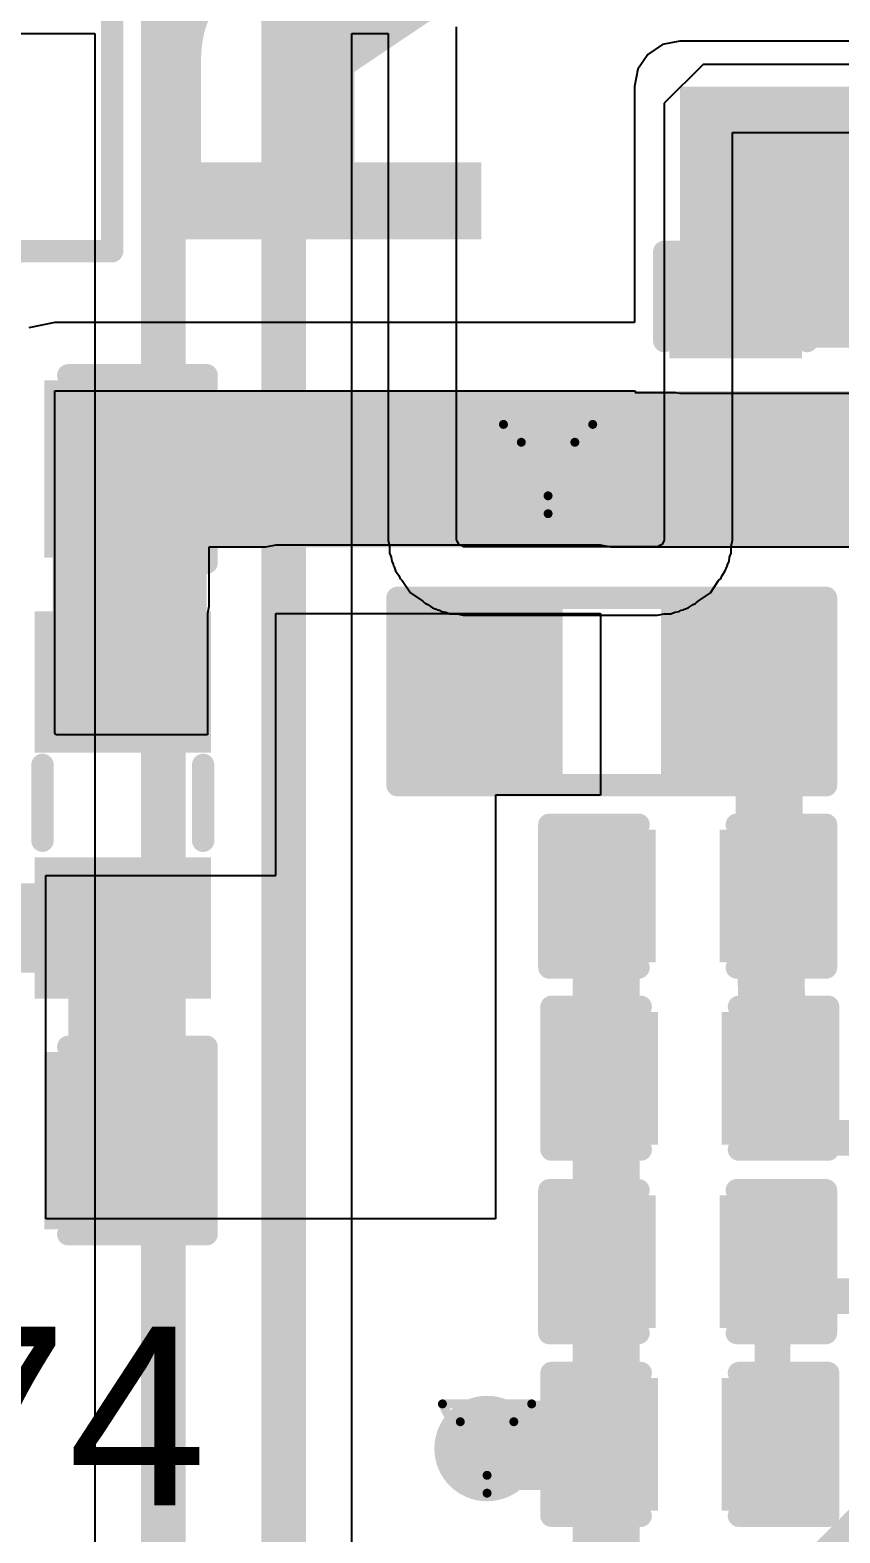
# Model space of a CAD drawing. Header units: inches. Extents: x -1 to 208, y -10 to 150.
# Drawn here: x 5.36 to 9.97, y 47.88 to 56.43 of the extents above; entities that cross this region are included whole.
import ezdxf

# ---------------------------------------------------------------- set-up
doc = ezdxf.new("R2010")
doc.units = ezdxf.units.IN
for name, color, linetype in [('Bottom Layer', 5, 'Continuous'), ('Drill Drawing', 1, 'Continuous'), ('Top Layer', 1, 'Continuous'), ('Top Overlay', 2, 'Continuous'), ('Top Paste', 8, 'Continuous'), ('Top Solder', 216, 'Continuous'), ('Via Holes', 16, 'Continuous')]:
    doc.layers.add(name, color=color, linetype=linetype)
doc.styles.add('Arial', font='', dxfattribs={"height": 0.2})
doc.styles.add('Arial Black_Bold', font='', dxfattribs={"height": 0.2})
doc.styles.get('Arial').set_extended_font_data('Arial')
doc.styles.get('Arial Black_Bold').set_extended_font_data('Arial Black', bold=True)

# ---------------------------------------------------------------- blocks, each defined once
blk = doc.blocks.new('R___0603_38')
at = {"layer": 'Top Layer'}
for points in [[(-0.381, 0.4445), (-0.381, -0.4445), (-1.143, -0.4445), (-1.143, 0.4445)], [(1.143, 0.4445), (1.143, -0.4445), (0.381, -0.4445), (0.381, 0.4445)]]:
    blk.add_hatch(color=1, dxfattribs=at).paths.add_polyline_path(points)
at = {"layer": 'Top Paste'}
for points in [[(-0.381, 0.4445), (-0.381, -0.4445), (-1.143, -0.4445), (-1.143, 0.4445)], [(1.143, 0.4445), (1.143, -0.4445), (0.381, -0.4445), (0.381, 0.4445)]]:
    blk.add_hatch(color=8, dxfattribs=at).paths.add_polyline_path(points)
at = {"layer": 'Top Solder'}
for points in [[(-0.2794, 0.5461), (-0.2794, -0.5461), (-1.2446, -0.5461), (-1.2446, 0.5461)], [(1.2446, 0.5461), (1.2446, -0.5461), (0.2794, -0.5461), (0.2794, 0.5461)]]:
    blk.add_hatch(color=216, dxfattribs=at).paths.add_polyline_path(points)
at = {"layer": 'Top Overlay'}
for points in [[(-1.2192, 0.5334, 0.127, 0.127, 0), (-1.2192, -0.5334, 0.127, 0.127, 0)], [(1.2192, 0.5334, 0.127, 0.127, 0), (-1.2192, 0.5334, 0.127, 0.127, 0)], [(1.2192, 0.5334, 0.127, 0.127, 0), (1.2192, -0.5334, 0.127, 0.127, 0)], [(1.2192, -0.5334, 0.127, 0.127, 0), (-1.2192, -0.5334, 0.127, 0.127, 0)]]:
    blk.add_lwpolyline(points, format="xyseb", dxfattribs=at)
for points in [[(-1.25095, 0.5334, 0.0635, 0.0635, 1), (-1.18745, 0.5334, 0.0635, 0.0635, 1)], [(-1.25095, 0.5334, 0.0635, 0.0635, 1), (-1.18745, 0.5334, 0.0635, 0.0635, 1)], [(1.18745, 0.5334, 0.0635, 0.0635, 1), (1.25095, 0.5334, 0.0635, 0.0635, 1)], [(1.18745, 0.5334, 0.0635, 0.0635, 1), (1.25095, 0.5334, 0.0635, 0.0635, 1)], [(-1.25095, -0.5334, 0.0635, 0.0635, 1), (-1.18745, -0.5334, 0.0635, 0.0635, 1)], [(-1.25095, -0.5334, 0.0635, 0.0635, 1), (-1.18745, -0.5334, 0.0635, 0.0635, 1)], [(1.18745, -0.5334, 0.0635, 0.0635, 1), (1.25095, -0.5334, 0.0635, 0.0635, 1)], [(1.18745, -0.5334, 0.0635, 0.0635, 1), (1.25095, -0.5334, 0.0635, 0.0635, 1)]]:
    blk.add_lwpolyline(points, format="xyseb", close=True, dxfattribs=at)
blk = doc.blocks.new('XH_4A_88')
at = {"layer": 'Top Overlay'}
for points in [[(-6.2501, 3.3476, 0.127, 0.127, 0), (-6.2501, -2.4524, 0.127, 0.127, 0)], [(-6.2501, -2.4524, 0.127, 0.127, 0), (6.2499, -2.4524, 0.127, 0.127, 0)]]:
    blk.add_lwpolyline(points, format="xyseb", dxfattribs=at)
blk.add_lwpolyline([(-6.2819, -2.4524, 0.0635, 0.0635, 1), (-6.2184, -2.4524, 0.0635, 0.0635, 1)], format="xyseb", close=True, dxfattribs=at)
blk.add_lwpolyline([(-6.2819, -2.4524, 0.0635, 0.0635, 1), (-6.2184, -2.4524, 0.0635, 0.0635, 1)], format="xyseb", close=True, dxfattribs=at)
blk = doc.blocks.new('IND_0603__1608_M_______96')
at = {"layer": 'Top Layer'}
for points in [[(-1, 0.4), (-0.4, 0.4), (-0.4, -0.4), (-1, -0.4)], [(0.4, 0.4), (1, 0.4), (1, -0.4), (0.4, -0.4)]]:
    blk.add_hatch(color=1, dxfattribs=at).paths.add_polyline_path(points)
at = {"layer": 'Top Paste'}
for points in [[(-1, 0.4), (-0.4, 0.4), (-0.4, -0.4), (-1, -0.4)], [(0.4, 0.4), (1, 0.4), (1, -0.4), (0.4, -0.4)]]:
    blk.add_hatch(color=8, dxfattribs=at).paths.add_polyline_path(points)
at = {"layer": 'Top Solder'}
for points in [[(-1.1016, 0.5016), (-0.2984, 0.5016), (-0.2984, -0.5016), (-1.1016, -0.5016)], [(0.2984, 0.5016), (1.1016, 0.5016), (1.1016, -0.5016), (0.2984, -0.5016)]]:
    blk.add_hatch(color=216, dxfattribs=at).paths.add_polyline_path(points)
at = {"layer": 'Top Overlay'}
for points in [[(-0.2032, 0.4572, 0.127, 0.127, 0), (0.2286, 0.4572, 0.127, 0.127, 0)], [(-0.2032, -0.4572, 0.127, 0.127, 0), (0.2286, -0.4572, 0.127, 0.127, 0)]]:
    blk.add_lwpolyline(points, format="xyseb", dxfattribs=at)
for points in [[(-0.235, 0.4572, 0.0635, 0.0635, 1), (-0.1715, 0.4572, 0.0635, 0.0635, 1)], [(0.1968, 0.4572, 0.0635, 0.0635, 1), (0.2603, 0.4572, 0.0635, 0.0635, 1)], [(-0.235, -0.4572, 0.0635, 0.0635, 1), (-0.1715, -0.4572, 0.0635, 0.0635, 1)], [(0.1968, -0.4572, 0.0635, 0.0635, 1), (0.2603, -0.4572, 0.0635, 0.0635, 1)]]:
    blk.add_lwpolyline(points, format="xyseb", close=True, dxfattribs=at)
blk = doc.blocks.new('C___0402_111')
at = {"layer": 'Top Layer'}
for points in [[(-0.6985, -0.3175), (-0.6985, 0.3175), (-0.2413, 0.3175), (-0.2413, -0.3175)], [(0.2413, -0.3175), (0.2413, 0.3175), (0.6985, 0.3175), (0.6985, -0.3175)]]:
    blk.add_hatch(color=1, dxfattribs=at).paths.add_polyline_path(points)
at = {"layer": 'Top Paste'}
for points in [[(-0.6985, -0.3175), (-0.6985, 0.3175), (-0.2413, 0.3175), (-0.2413, -0.3175)], [(0.2413, -0.3175), (0.2413, 0.3175), (0.6985, 0.3175), (0.6985, -0.3175)]]:
    blk.add_hatch(color=8, dxfattribs=at).paths.add_polyline_path(points)
at = {"layer": 'Top Solder'}
for points in [[(-0.7585, -0.3775), (-0.7585, 0.3775), (-0.1813, 0.3775), (-0.1813, -0.3775)], [(0.1813, -0.3775), (0.1813, 0.3775), (0.7585, 0.3775), (0.7585, -0.3775)]]:
    blk.add_hatch(color=216, dxfattribs=at).paths.add_polyline_path(points)
at = {"layer": 'Top Overlay'}
for points in [[(-0.7874, 0.4064, 0.127, 0.127, 0), (-0.2794, 0.4064, 0.127, 0.127, 0)], [(-0.7874, -0.4064, 0.127, 0.127, 0), (-0.7874, 0.4064, 0.127, 0.127, 0)], [(0.2794, 0.4064, 0.127, 0.127, 0), (0.7874, 0.4064, 0.127, 0.127, 0)], [(0.7874, -0.4064, 0.127, 0.127, 0), (0.7874, 0.4064, 0.127, 0.127, 0)], [(-0.7874, -0.4064, 0.127, 0.127, 0), (-0.2794, -0.4064, 0.127, 0.127, 0)], [(0.2794, -0.4064, 0.127, 0.127, 0), (0.7874, -0.4064, 0.127, 0.127, 0)]]:
    blk.add_lwpolyline(points, format="xyseb", dxfattribs=at)
for points in [[(-0.8191, 0.4064, 0.0635, 0.0635, 1), (-0.7556, 0.4064, 0.0635, 0.0635, 1)], [(-0.8191, 0.4064, 0.0635, 0.0635, 1), (-0.7556, 0.4064, 0.0635, 0.0635, 1)], [(-0.3112, 0.4064, 0.0635, 0.0635, 1), (-0.2477, 0.4064, 0.0635, 0.0635, 1)], [(0.2477, 0.4064, 0.0635, 0.0635, 1), (0.3111, 0.4064, 0.0635, 0.0635, 1)], [(0.7556, 0.4064, 0.0635, 0.0635, 1), (0.8191, 0.4064, 0.0635, 0.0635, 1)], [(0.7556, 0.4064, 0.0635, 0.0635, 1), (0.8191, 0.4064, 0.0635, 0.0635, 1)], [(-0.8191, -0.4064, 0.0635, 0.0635, 1), (-0.7556, -0.4064, 0.0635, 0.0635, 1)], [(-0.8191, -0.4064, 0.0635, 0.0635, 1), (-0.7556, -0.4064, 0.0635, 0.0635, 1)], [(-0.3112, -0.4064, 0.0635, 0.0635, 1), (-0.2477, -0.4064, 0.0635, 0.0635, 1)], [(0.2477, -0.4064, 0.0635, 0.0635, 1), (0.3111, -0.4064, 0.0635, 0.0635, 1)], [(0.7556, -0.4064, 0.0635, 0.0635, 1), (0.8191, -0.4064, 0.0635, 0.0635, 1)], [(0.7556, -0.4064, 0.0635, 0.0635, 1), (0.8191, -0.4064, 0.0635, 0.0635, 1)]]:
    blk.add_lwpolyline(points, format="xyseb", close=True, dxfattribs=at)
blk = doc.blocks.new('C___0402_112')
at = {"layer": 'Top Layer'}
for points in [[(-0.6985, -0.3175), (-0.6985, 0.3175), (-0.2413, 0.3175), (-0.2413, -0.3175)], [(0.2413, -0.3175), (0.2413, 0.3175), (0.6985, 0.3175), (0.6985, -0.3175)]]:
    blk.add_hatch(color=1, dxfattribs=at).paths.add_polyline_path(points)
at = {"layer": 'Top Paste'}
for points in [[(-0.6985, -0.3175), (-0.6985, 0.3175), (-0.2413, 0.3175), (-0.2413, -0.3175)], [(0.2413, -0.3175), (0.2413, 0.3175), (0.6985, 0.3175), (0.6985, -0.3175)]]:
    blk.add_hatch(color=8, dxfattribs=at).paths.add_polyline_path(points)
at = {"layer": 'Top Solder'}
for points in [[(-0.7585, -0.3775), (-0.7585, 0.3775), (-0.1813, 0.3775), (-0.1813, -0.3775)], [(0.1813, -0.3775), (0.1813, 0.3775), (0.7585, 0.3775), (0.7585, -0.3775)]]:
    blk.add_hatch(color=216, dxfattribs=at).paths.add_polyline_path(points)
at = {"layer": 'Top Overlay'}
for points in [[(-0.7874, 0.4064, 0.127, 0.127, 0), (-0.2794, 0.4064, 0.127, 0.127, 0)], [(-0.7874, -0.4064, 0.127, 0.127, 0), (-0.7874, 0.4064, 0.127, 0.127, 0)], [(0.2794, 0.4064, 0.127, 0.127, 0), (0.7874, 0.4064, 0.127, 0.127, 0)], [(0.7874, 0.4064, 0.127, 0.127, 0), (0.7874, -0.4064, 0.127, 0.127, 0)], [(-0.7874, -0.4064, 0.127, 0.127, 0), (-0.2794, -0.4064, 0.127, 0.127, 0)], [(0.2794, -0.4064, 0.127, 0.127, 0), (0.7874, -0.4064, 0.127, 0.127, 0)]]:
    blk.add_lwpolyline(points, format="xyseb", dxfattribs=at)
for points in [[(-0.8191, 0.4064, 0.0635, 0.0635, 1), (-0.7556, 0.4064, 0.0635, 0.0635, 1)], [(-0.8191, 0.4064, 0.0635, 0.0635, 1), (-0.7556, 0.4064, 0.0635, 0.0635, 1)], [(-0.3111, 0.4064, 0.0635, 0.0635, 1), (-0.2477, 0.4064, 0.0635, 0.0635, 1)], [(0.2477, 0.4064, 0.0635, 0.0635, 1), (0.3111, 0.4064, 0.0635, 0.0635, 1)], [(0.7556, 0.4064, 0.0635, 0.0635, 1), (0.8191, 0.4064, 0.0635, 0.0635, 1)], [(0.7556, 0.4064, 0.0635, 0.0635, 1), (0.8191, 0.4064, 0.0635, 0.0635, 1)], [(-0.8192, -0.4064, 0.0635, 0.0635, 1), (-0.7557, -0.4064, 0.0635, 0.0635, 1)], [(-0.8192, -0.4064, 0.0635, 0.0635, 1), (-0.7557, -0.4064, 0.0635, 0.0635, 1)], [(-0.3111, -0.4064, 0.0635, 0.0635, 1), (-0.2477, -0.4064, 0.0635, 0.0635, 1)], [(0.2477, -0.4064, 0.0635, 0.0635, 1), (0.3111, -0.4064, 0.0635, 0.0635, 1)], [(0.7557, -0.4064, 0.0635, 0.0635, 1), (0.8192, -0.4064, 0.0635, 0.0635, 1)], [(0.7557, -0.4064, 0.0635, 0.0635, 1), (0.8192, -0.4064, 0.0635, 0.0635, 1)]]:
    blk.add_lwpolyline(points, format="xyseb", close=True, dxfattribs=at)
blk = doc.blocks.new('C___0402_121')
at = {"layer": 'Top Layer'}
for points in [[(-0.6985, -0.3175), (-0.6985, 0.3175), (-0.2413, 0.3175), (-0.2413, -0.3175)], [(0.2413, -0.3175), (0.2413, 0.3175), (0.6985, 0.3175), (0.6985, -0.3175)]]:
    blk.add_hatch(color=1, dxfattribs=at).paths.add_polyline_path(points)
at = {"layer": 'Top Paste'}
for points in [[(-0.6985, -0.3175), (-0.6985, 0.3175), (-0.2413, 0.3175), (-0.2413, -0.3175)], [(0.2413, -0.3175), (0.2413, 0.3175), (0.6985, 0.3175), (0.6985, -0.3175)]]:
    blk.add_hatch(color=8, dxfattribs=at).paths.add_polyline_path(points)
at = {"layer": 'Top Solder'}
for points in [[(-0.7585, -0.3775), (-0.7585, 0.3775), (-0.1813, 0.3775), (-0.1813, -0.3775)], [(0.1813, -0.3775), (0.1813, 0.3775), (0.7585, 0.3775), (0.7585, -0.3775)]]:
    blk.add_hatch(color=216, dxfattribs=at).paths.add_polyline_path(points)
at = {"layer": 'Top Overlay'}
for points in [[(-0.2794, 0.4064, 0.127, 0.127, 0), (-0.7874, 0.4064, 0.127, 0.127, 0)], [(-0.7874, 0.4064, 0.127, 0.127, 0), (-0.7874, -0.4064, 0.127, 0.127, 0)], [(0.7874, 0.4064, 0.127, 0.127, 0), (0.2794, 0.4064, 0.127, 0.127, 0)], [(0.7874, 0.4064, 0.127, 0.127, 0), (0.7874, -0.4064, 0.127, 0.127, 0)], [(-0.2794, -0.4064, 0.127, 0.127, 0), (-0.7874, -0.4064, 0.127, 0.127, 0)], [(0.7874, -0.4064, 0.127, 0.127, 0), (0.2794, -0.4064, 0.127, 0.127, 0)]]:
    blk.add_lwpolyline(points, format="xyseb", dxfattribs=at)
for points in [[(-0.8191, 0.4064, 0.0635, 0.0635, 1), (-0.7556, 0.4064, 0.0635, 0.0635, 1)], [(-0.8191, 0.4064, 0.0635, 0.0635, 1), (-0.7556, 0.4064, 0.0635, 0.0635, 1)], [(-0.3111, 0.4064, 0.0635, 0.0635, 1), (-0.2477, 0.4064, 0.0635, 0.0635, 1)], [(0.2477, 0.4064, 0.0635, 0.0635, 1), (0.3111, 0.4064, 0.0635, 0.0635, 1)], [(0.7556, 0.4064, 0.0635, 0.0635, 1), (0.8191, 0.4064, 0.0635, 0.0635, 1)], [(0.7556, 0.4064, 0.0635, 0.0635, 1), (0.8191, 0.4064, 0.0635, 0.0635, 1)], [(-0.8191, -0.4064, 0.0635, 0.0635, 1), (-0.7556, -0.4064, 0.0635, 0.0635, 1)], [(-0.8191, -0.4064, 0.0635, 0.0635, 1), (-0.7556, -0.4064, 0.0635, 0.0635, 1)], [(-0.3111, -0.4064, 0.0635, 0.0635, 1), (-0.2477, -0.4064, 0.0635, 0.0635, 1)], [(0.2477, -0.4064, 0.0635, 0.0635, 1), (0.3111, -0.4064, 0.0635, 0.0635, 1)], [(0.7556, -0.4064, 0.0635, 0.0635, 1), (0.8191, -0.4064, 0.0635, 0.0635, 1)], [(0.7556, -0.4064, 0.0635, 0.0635, 1), (0.8191, -0.4064, 0.0635, 0.0635, 1)]]:
    blk.add_lwpolyline(points, format="xyseb", close=True, dxfattribs=at)
blk = doc.blocks.new('C___0603_122')
at = {"layer": 'Top Layer'}
for points in [[(-0.381, 0.4445), (-0.381, -0.4445), (-1.143, -0.4445), (-1.143, 0.4445)], [(1.143, 0.4445), (1.143, -0.4445), (0.381, -0.4445), (0.381, 0.4445)]]:
    blk.add_hatch(color=1, dxfattribs=at).paths.add_polyline_path(points)
at = {"layer": 'Top Paste'}
for points in [[(-0.381, 0.4445), (-0.381, -0.4445), (-1.143, -0.4445), (-1.143, 0.4445)], [(1.143, 0.4445), (1.143, -0.4445), (0.381, -0.4445), (0.381, 0.4445)]]:
    blk.add_hatch(color=8, dxfattribs=at).paths.add_polyline_path(points)
at = {"layer": 'Top Solder'}
for points in [[(-0.321, 0.5045), (-0.321, -0.5045), (-1.203, -0.5045), (-1.203, 0.5045)], [(1.203, 0.5045), (1.203, -0.5045), (0.321, -0.5045), (0.321, 0.5045)]]:
    blk.add_hatch(color=216, dxfattribs=at).paths.add_polyline_path(points)
at = {"layer": 'Top Overlay'}
for points in [[(-0.4572, 0.5334, 0.127, 0.127, 0), (-1.2446, 0.5334, 0.127, 0.127, 0)], [(-1.2446, 0.5334, 0.127, 0.127, 0), (-1.2446, -0.5334, 0.127, 0.127, 0)], [(1.2446, 0.5334, 0.127, 0.127, 0), (0.4572, 0.5334, 0.127, 0.127, 0)], [(1.2446, 0.5334, 0.127, 0.127, 0), (1.2446, -0.5334, 0.127, 0.127, 0)], [(-0.4572, -0.5334, 0.127, 0.127, 0), (-1.2446, -0.5334, 0.127, 0.127, 0)], [(1.2446, -0.5334, 0.127, 0.127, 0), (0.4572, -0.5334, 0.127, 0.127, 0)]]:
    blk.add_lwpolyline(points, format="xyseb", dxfattribs=at)
for points in [[(-1.2764, 0.5334, 0.0635, 0.0635, 1), (-1.2128, 0.5334, 0.0635, 0.0635, 1)], [(-1.2764, 0.5334, 0.0635, 0.0635, 1), (-1.2128, 0.5334, 0.0635, 0.0635, 1)], [(-0.4889, 0.5334, 0.0635, 0.0635, 1), (-0.4254, 0.5334, 0.0635, 0.0635, 1)], [(0.4254, 0.5334, 0.0635, 0.0635, 1), (0.4889, 0.5334, 0.0635, 0.0635, 1)], [(1.2128, 0.5334, 0.0635, 0.0635, 1), (1.2764, 0.5334, 0.0635, 0.0635, 1)], [(1.2128, 0.5334, 0.0635, 0.0635, 1), (1.2764, 0.5334, 0.0635, 0.0635, 1)], [(-1.2764, -0.5334, 0.0635, 0.0635, 1), (-1.2128, -0.5334, 0.0635, 0.0635, 1)], [(-1.2764, -0.5334, 0.0635, 0.0635, 1), (-1.2128, -0.5334, 0.0635, 0.0635, 1)], [(-0.4889, -0.5334, 0.0635, 0.0635, 1), (-0.4254, -0.5334, 0.0635, 0.0635, 1)], [(0.4254, -0.5334, 0.0635, 0.0635, 1), (0.4889, -0.5334, 0.0635, 0.0635, 1)], [(1.2128, -0.5334, 0.0635, 0.0635, 1), (1.2764, -0.5334, 0.0635, 0.0635, 1)], [(1.2128, -0.5334, 0.0635, 0.0635, 1), (1.2764, -0.5334, 0.0635, 0.0635, 1)]]:
    blk.add_lwpolyline(points, format="xyseb", close=True, dxfattribs=at)
blk = doc.blocks.new('C___0402_123')
at = {"layer": 'Top Layer'}
for points in [[(-0.6985, -0.3175), (-0.6985, 0.3175), (-0.2413, 0.3175), (-0.2413, -0.3175)], [(0.2413, -0.3175), (0.2413, 0.3175), (0.6985, 0.3175), (0.6985, -0.3175)]]:
    blk.add_hatch(color=1, dxfattribs=at).paths.add_polyline_path(points)
at = {"layer": 'Top Paste'}
for points in [[(-0.6985, -0.3175), (-0.6985, 0.3175), (-0.2413, 0.3175), (-0.2413, -0.3175)], [(0.2413, -0.3175), (0.2413, 0.3175), (0.6985, 0.3175), (0.6985, -0.3175)]]:
    blk.add_hatch(color=8, dxfattribs=at).paths.add_polyline_path(points)
at = {"layer": 'Top Solder'}
for points in [[(-0.7585, -0.3775), (-0.7585, 0.3775), (-0.1813, 0.3775), (-0.1813, -0.3775)], [(0.1813, -0.3775), (0.1813, 0.3775), (0.7585, 0.3775), (0.7585, -0.3775)]]:
    blk.add_hatch(color=216, dxfattribs=at).paths.add_polyline_path(points)
at = {"layer": 'Top Overlay'}
for points in [[(-0.2794, 0.4064, 0.127, 0.127, 0), (-0.7874, 0.4064, 0.127, 0.127, 0)], [(-0.7874, 0.4064, 0.127, 0.127, 0), (-0.7874, -0.4064, 0.127, 0.127, 0)], [(0.7874, 0.4064, 0.127, 0.127, 0), (0.2794, 0.4064, 0.127, 0.127, 0)], [(0.7874, 0.4064, 0.127, 0.127, 0), (0.7874, -0.4064, 0.127, 0.127, 0)], [(-0.2794, -0.4064, 0.127, 0.127, 0), (-0.7874, -0.4064, 0.127, 0.127, 0)], [(0.7874, -0.4064, 0.127, 0.127, 0), (0.2794, -0.4064, 0.127, 0.127, 0)]]:
    blk.add_lwpolyline(points, format="xyseb", dxfattribs=at)
for points in [[(-0.8191, 0.4064, 0.0635, 0.0635, 1), (-0.7556, 0.4064, 0.0635, 0.0635, 1)], [(-0.8191, 0.4064, 0.0635, 0.0635, 1), (-0.7556, 0.4064, 0.0635, 0.0635, 1)], [(-0.3111, 0.4064, 0.0635, 0.0635, 1), (-0.2477, 0.4064, 0.0635, 0.0635, 1)], [(0.2477, 0.4064, 0.0635, 0.0635, 1), (0.3111, 0.4064, 0.0635, 0.0635, 1)], [(0.7556, 0.4064, 0.0635, 0.0635, 1), (0.8191, 0.4064, 0.0635, 0.0635, 1)], [(0.7556, 0.4064, 0.0635, 0.0635, 1), (0.8191, 0.4064, 0.0635, 0.0635, 1)], [(-0.8191, -0.4064, 0.0635, 0.0635, 1), (-0.7556, -0.4064, 0.0635, 0.0635, 1)], [(-0.8191, -0.4064, 0.0635, 0.0635, 1), (-0.7556, -0.4064, 0.0635, 0.0635, 1)], [(-0.3111, -0.4064, 0.0635, 0.0635, 1), (-0.2477, -0.4064, 0.0635, 0.0635, 1)], [(0.2477, -0.4064, 0.0635, 0.0635, 1), (0.3111, -0.4064, 0.0635, 0.0635, 1)], [(0.7556, -0.4064, 0.0635, 0.0635, 1), (0.8191, -0.4064, 0.0635, 0.0635, 1)], [(0.7556, -0.4064, 0.0635, 0.0635, 1), (0.8191, -0.4064, 0.0635, 0.0635, 1)]]:
    blk.add_lwpolyline(points, format="xyseb", close=True, dxfattribs=at)
blk = doc.blocks.new('C___0402_126')
at = {"layer": 'Top Layer'}
for points in [[(-0.6985, -0.3175), (-0.6985, 0.3175), (-0.2413, 0.3175), (-0.2413, -0.3175)], [(0.2413, -0.3175), (0.2413, 0.3175), (0.6985, 0.3175), (0.6985, -0.3175)]]:
    blk.add_hatch(color=1, dxfattribs=at).paths.add_polyline_path(points)
at = {"layer": 'Top Paste'}
for points in [[(-0.6985, -0.3175), (-0.6985, 0.3175), (-0.2413, 0.3175), (-0.2413, -0.3175)], [(0.2413, -0.3175), (0.2413, 0.3175), (0.6985, 0.3175), (0.6985, -0.3175)]]:
    blk.add_hatch(color=8, dxfattribs=at).paths.add_polyline_path(points)
at = {"layer": 'Top Solder'}
for points in [[(-0.7585, -0.3775), (-0.7585, 0.3775), (-0.1813, 0.3775), (-0.1813, -0.3775)], [(0.1813, -0.3775), (0.1813, 0.3775), (0.7585, 0.3775), (0.7585, -0.3775)]]:
    blk.add_hatch(color=216, dxfattribs=at).paths.add_polyline_path(points)
at = {"layer": 'Top Overlay'}
for points in [[(-0.2794, 0.4064, 0.127, 0.127, 0), (-0.7874, 0.4064, 0.127, 0.127, 0)], [(-0.7874, -0.4064, 0.127, 0.127, 0), (-0.7874, 0.4064, 0.127, 0.127, 0)], [(0.7874, 0.4064, 0.127, 0.127, 0), (0.2794, 0.4064, 0.127, 0.127, 0)], [(0.7874, -0.4064, 0.127, 0.127, 0), (0.7874, 0.4064, 0.127, 0.127, 0)], [(-0.2794, -0.4064, 0.127, 0.127, 0), (-0.7874, -0.4064, 0.127, 0.127, 0)], [(0.7874, -0.4064, 0.127, 0.127, 0), (0.2794, -0.4064, 0.127, 0.127, 0)]]:
    blk.add_lwpolyline(points, format="xyseb", dxfattribs=at)
for points in [[(-0.8191, 0.4064, 0.0635, 0.0635, 1), (-0.7556, 0.4064, 0.0635, 0.0635, 1)], [(-0.8191, 0.4064, 0.0635, 0.0635, 1), (-0.7556, 0.4064, 0.0635, 0.0635, 1)], [(-0.3111, 0.4064, 0.0635, 0.0635, 1), (-0.2477, 0.4064, 0.0635, 0.0635, 1)], [(0.2477, 0.4064, 0.0635, 0.0635, 1), (0.3111, 0.4064, 0.0635, 0.0635, 1)], [(0.7556, 0.4064, 0.0635, 0.0635, 1), (0.8191, 0.4064, 0.0635, 0.0635, 1)], [(0.7556, 0.4064, 0.0635, 0.0635, 1), (0.8191, 0.4064, 0.0635, 0.0635, 1)], [(-0.8191, -0.4064, 0.0635, 0.0635, 1), (-0.7556, -0.4064, 0.0635, 0.0635, 1)], [(-0.8191, -0.4064, 0.0635, 0.0635, 1), (-0.7556, -0.4064, 0.0635, 0.0635, 1)], [(-0.3111, -0.4064, 0.0635, 0.0635, 1), (-0.2477, -0.4064, 0.0635, 0.0635, 1)], [(0.2477, -0.4064, 0.0635, 0.0635, 1), (0.3111, -0.4064, 0.0635, 0.0635, 1)], [(0.7556, -0.4064, 0.0635, 0.0635, 1), (0.8191, -0.4064, 0.0635, 0.0635, 1)], [(0.7556, -0.4064, 0.0635, 0.0635, 1), (0.8191, -0.4064, 0.0635, 0.0635, 1)]]:
    blk.add_lwpolyline(points, format="xyseb", close=True, dxfattribs=at)
blk = doc.blocks.new('C___0603_129')
at = {"layer": 'Top Layer'}
for points in [[(-0.381, 0.4445), (-0.381, -0.4445), (-1.143, -0.4445), (-1.143, 0.4445)], [(1.143, 0.4445), (1.143, -0.4445), (0.381, -0.4445), (0.381, 0.4445)]]:
    blk.add_hatch(color=1, dxfattribs=at).paths.add_polyline_path(points)
at = {"layer": 'Top Paste'}
for points in [[(-0.381, 0.4445), (-0.381, -0.4445), (-1.143, -0.4445), (-1.143, 0.4445)], [(1.143, 0.4445), (1.143, -0.4445), (0.381, -0.4445), (0.381, 0.4445)]]:
    blk.add_hatch(color=8, dxfattribs=at).paths.add_polyline_path(points)
at = {"layer": 'Top Solder'}
for points in [[(-0.321, 0.5045), (-0.321, -0.5045), (-1.203, -0.5045), (-1.203, 0.5045)], [(1.203, 0.5045), (1.203, -0.5045), (0.321, -0.5045), (0.321, 0.5045)]]:
    blk.add_hatch(color=216, dxfattribs=at).paths.add_polyline_path(points)
at = {"layer": 'Top Overlay'}
for points in [[(-1.2446, -0.5334, 0.127, 0.127, 0), (-1.2446, 0.5334, 0.127, 0.127, 0)], [(-1.2446, 0.5334, 0.127, 0.127, 0), (-0.4572, 0.5334, 0.127, 0.127, 0)], [(0.4572, 0.5334, 0.127, 0.127, 0), (1.2446, 0.5334, 0.127, 0.127, 0)], [(1.2446, -0.5334, 0.127, 0.127, 0), (1.2446, 0.5334, 0.127, 0.127, 0)], [(-1.2446, -0.5334, 0.127, 0.127, 0), (-0.4572, -0.5334, 0.127, 0.127, 0)], [(0.4572, -0.5334, 0.127, 0.127, 0), (1.2446, -0.5334, 0.127, 0.127, 0)]]:
    blk.add_lwpolyline(points, format="xyseb", dxfattribs=at)
for points in [[(-1.2764, 0.5334, 0.0635, 0.0635, 1), (-1.2128, 0.5334, 0.0635, 0.0635, 1)], [(-1.2764, 0.5334, 0.0635, 0.0635, 1), (-1.2128, 0.5334, 0.0635, 0.0635, 1)], [(-0.4889, 0.5334, 0.0635, 0.0635, 1), (-0.4254, 0.5334, 0.0635, 0.0635, 1)], [(0.4254, 0.5334, 0.0635, 0.0635, 1), (0.4889, 0.5334, 0.0635, 0.0635, 1)], [(1.2128, 0.5334, 0.0635, 0.0635, 1), (1.2764, 0.5334, 0.0635, 0.0635, 1)], [(1.2128, 0.5334, 0.0635, 0.0635, 1), (1.2764, 0.5334, 0.0635, 0.0635, 1)], [(-1.2764, -0.5334, 0.0635, 0.0635, 1), (-1.2128, -0.5334, 0.0635, 0.0635, 1)], [(-1.2764, -0.5334, 0.0635, 0.0635, 1), (-1.2128, -0.5334, 0.0635, 0.0635, 1)], [(-0.4889, -0.5334, 0.0635, 0.0635, 1), (-0.4254, -0.5334, 0.0635, 0.0635, 1)], [(0.4254, -0.5334, 0.0635, 0.0635, 1), (0.4889, -0.5334, 0.0635, 0.0635, 1)], [(1.2128, -0.5334, 0.0635, 0.0635, 1), (1.2764, -0.5334, 0.0635, 0.0635, 1)], [(1.2128, -0.5334, 0.0635, 0.0635, 1), (1.2764, -0.5334, 0.0635, 0.0635, 1)]]:
    blk.add_lwpolyline(points, format="xyseb", close=True, dxfattribs=at)

msp = doc.modelspace()

# ---------------------------------------------------------------- hatches: boundary and pattern name
at = {"layer": 'Bottom Layer'}
h = msp.add_hatch(color=5, dxfattribs=at)
edge = h.paths.add_edge_path()
edge.add_arc((8.312, 53.9331), 0.3, 0, 360)
h = msp.add_hatch(color=5, dxfattribs=at)
edge = h.paths.add_edge_path()
edge.add_arc((7.9647, 48.3601), 0.3, 0, 360)
at = {"layer": 'Top Layer'}
for points in [[(9.0621, 54.6232), (11.8407, 54.6232), (11.8407, 56.1093), (9.0621, 56.1093)], [(5.4917, 52.4214), (6.3685, 52.4214), (6.3685, 54.3776), (5.4917, 54.3776)], [(5.5049, 53.4886), (11.8407, 53.4886), (11.8407, 54.3776), (5.5049, 54.3776)], [(9.3601, 50.0323), (9.8173, 50.0323), (9.8173, 50.7847), (9.3601, 50.7847)]]:
    msp.add_hatch(color=1, dxfattribs=at).paths.add_polyline_path(points)
h = msp.add_hatch(color=1, dxfattribs=at)
edge = h.paths.add_edge_path()
edge.add_arc((8.312, 53.9331), 0.3, 0, 360)
h = msp.add_hatch(color=1, dxfattribs=at)
edge = h.paths.add_edge_path()
edge.add_arc((7.9647, 48.3601), 0.3, 0, 360)
at = {"layer": 'Via Holes'}
h = msp.add_hatch(color=7, dxfattribs=at)
edge = h.paths.add_edge_path()
edge.add_arc((8.312, 53.9331), 0.15, 0, 360)
h = msp.add_hatch(color=7, dxfattribs=at)
edge = h.paths.add_edge_path()
edge.add_arc((7.9647, 48.3601), 0.15, 0, 360)

# ---------------------------------------------------------------- linework, layer by layer
at = {"layer": 'Bottom Layer'}
for p, q in [((7.7911, 56.4117), (7.7911, 56.4501)), ((2.3982, 56.4117), (5.7329, 56.4117)), ((5.7329, 56.4117), (5.7329, 40.273)), ((7.1957, 36.8889), (7.1957, 56.4117)), ((7.1957, 56.4117), (7.4026, 56.4117)), ((7.4026, 56.4117), (7.4026, 53.5293)), ((7.7911, 53.5293), (7.7911, 56.4117)), ((9.1948, 56.2356), (8.9732, 56.014)), ((9.3617, 56.2356), (9.1948, 56.2356)), ((23.1065, 56.2356), (9.3617, 56.2356)), ((9.3617, 56.2356), (9.3617, 56.2356)), ((8.9732, 56.014), (8.9732, 53.5293)), ((9.3617, 53.5293), (9.3617, 55.8471)), ((9.3617, 55.8471), (23.1065, 55.8471)), ((7.4026, 53.5293), (7.4101, 53.4918)), ((7.4101, 53.4918), (7.4101, 53.4536)), ((7.4101, 53.4536), (7.4195, 53.4309)), ((7.7943, 53.5245), (7.7911, 53.5293)), ((7.7911, 53.5293), (7.7911, 53.5293)), ((7.8031, 53.5031), (7.7943, 53.5245)), ((7.8246, 53.4942), (7.8031, 53.5031)), ((7.8293, 53.491), (7.8246, 53.4942)), ((8.935, 53.491), (7.8293, 53.491)), ((7.8293, 53.491), (7.8293, 53.491)), ((8.9397, 53.4942), (8.935, 53.491)), ((8.935, 53.491), (8.935, 53.491)), ((8.9612, 53.5031), (8.9397, 53.4942)), ((8.9701, 53.5245), (8.9612, 53.5031)), ((8.9732, 53.5293), (8.9701, 53.5245)), ((8.9732, 53.5293), (8.9732, 53.5293)), ((9.3448, 53.4309), (9.3543, 53.4536)), ((9.3542, 53.4918), (9.3617, 53.5293)), ((9.3543, 53.4536), (9.3542, 53.4918)), ((7.4195, 53.4309), (7.4225, 53.4065)), ((7.4225, 53.4065), (7.4225, 53.4064)), ((7.4225, 53.4064), (7.4295, 53.3943)), ((7.4295, 53.3943), (7.4322, 53.3806)), ((7.4322, 53.3806), (7.4354, 53.3759)), ((7.4354, 53.3759), (7.4442, 53.3544)), ((9.3201, 53.3544), (9.329, 53.3759)), ((9.329, 53.3759), (9.3321, 53.3806)), ((9.3321, 53.3806), (9.3349, 53.3943)), ((9.3349, 53.3943), (9.3418, 53.4065)), ((9.3418, 53.4065), (9.3448, 53.4309)), ((7.4442, 53.3544), (7.4442, 53.3544)), ((7.4442, 53.3544), (7.4442, 53.3544)), ((7.4442, 53.3544), (7.4623, 53.3274)), ((7.4623, 53.3274), (7.468, 53.3135)), ((7.468, 53.3135), (7.4712, 53.3088)), ((7.4712, 53.3088), (7.4819, 53.2981)), ((7.4819, 53.2981), (7.5284, 53.2284)), ((9.2359, 53.2284), (9.2824, 53.2981)), ((9.2824, 53.2981), (9.2931, 53.3088)), ((9.2931, 53.3088), (9.2963, 53.3135)), ((9.2963, 53.3135), (9.302, 53.3274)), ((9.302, 53.3274), (9.3201, 53.3544)), ((9.3201, 53.3544), (9.3201, 53.3544)), ((9.3201, 53.3544), (9.3201, 53.3544)), ((7.5284, 53.2284), (7.5285, 53.2284)), ((7.5285, 53.2284), (7.5285, 53.2284)), ((7.5285, 53.2284), (7.5982, 53.1818)), ((9.1662, 53.1818), (9.2359, 53.2284)), ((9.2359, 53.2284), (9.2359, 53.2284)), ((9.2359, 53.2284), (9.2359, 53.2284)), ((7.5982, 53.1818), (7.6088, 53.1712)), ((7.6088, 53.1712), (7.6136, 53.168)), ((7.6136, 53.168), (7.6275, 53.1623)), ((7.6275, 53.1623), (7.6545, 53.1442)), ((7.6545, 53.1442), (7.6545, 53.1442)), ((7.6545, 53.1442), (7.6545, 53.1442)), ((7.6545, 53.1442), (7.6759, 53.1353)), ((7.6759, 53.1353), (7.6807, 53.1321)), ((7.6807, 53.1321), (7.6944, 53.1294)), ((7.6944, 53.1294), (7.7065, 53.1225)), ((7.7065, 53.1225), (7.7309, 53.1194)), ((7.7309, 53.1194), (7.7536, 53.11)), ((7.7536, 53.11), (7.7918, 53.11)), ((7.7918, 53.11), (7.8293, 53.1026)), ((7.8293, 53.1026), (8.935, 53.1026)), ((8.935, 53.1026), (8.9725, 53.11)), ((8.9725, 53.11), (9.0107, 53.11)), ((9.0107, 53.11), (9.0334, 53.1194)), ((9.0334, 53.1194), (9.0578, 53.1225)), ((9.0578, 53.1225), (9.07, 53.1294)), ((9.0578, 53.1225), (9.0578, 53.1225)), ((9.07, 53.1294), (9.0836, 53.1321)), ((9.0836, 53.1321), (9.0884, 53.1353)), ((9.0884, 53.1353), (9.1098, 53.1442)), ((9.1098, 53.1442), (9.1098, 53.1442)), ((9.1098, 53.1442), (9.1099, 53.1442)), ((9.1099, 53.1442), (9.1369, 53.1622)), ((9.1369, 53.1622), (9.1507, 53.168)), ((9.1507, 53.168), (9.1555, 53.1712)), ((9.1555, 53.1712), (9.1662, 53.1818))]:
    msp.add_line(p, q, dxfattribs=at)
for points in [[(6.1214, 39.878, 0.254, 0.254, 0), (6.1214, 57.4339, 0.254, 0.254, 0)], [(6.8072, 36.728, 0.254, 0.254, 0), (6.8072, 57.0591, 0.254, 0.254, 0)]]:
    msp.add_lwpolyline(points, format="xyseb", dxfattribs=at)
at = {"layer": 'Drill Drawing'}
for points in [[(8.058, 54.1871, 0.0508, 0.0508, 0), (8.566, 54.1871, 0.0508, 0.0508, 0)], [(8.058, 54.1871, 0.0508, 0.0508, 0), (8.312, 53.6791, 0.0508, 0.0508, 0)], [(8.312, 53.6791, 0.0508, 0.0508, 0), (8.566, 54.1871, 0.0508, 0.0508, 0)], [(8.1596, 54.0855, 0.0508, 0.0508, 0), (8.4644, 54.0855, 0.0508, 0.0508, 0)], [(8.1596, 54.0855, 0.0508, 0.0508, 0), (8.312, 53.7807, 0.0508, 0.0508, 0)], [(8.312, 53.7807, 0.0508, 0.0508, 0), (8.4644, 54.0855, 0.0508, 0.0508, 0)], [(7.7107, 48.6141, 0.0508, 0.0508, 0), (8.2187, 48.6141, 0.0508, 0.0508, 0)], [(7.7107, 48.6141, 0.0508, 0.0508, 0), (7.9647, 48.1061, 0.0508, 0.0508, 0)], [(7.9647, 48.1061, 0.0508, 0.0508, 0), (8.2187, 48.6141, 0.0508, 0.0508, 0)], [(7.8123, 48.5125, 0.0508, 0.0508, 0), (8.1171, 48.5125, 0.0508, 0.0508, 0)], [(7.8123, 48.5125, 0.0508, 0.0508, 0), (7.9647, 48.2077, 0.0508, 0.0508, 0)], [(7.9647, 48.2077, 0.0508, 0.0508, 0), (8.1171, 48.5125, 0.0508, 0.0508, 0)]]:
    msp.add_lwpolyline(points, format="xyseb", dxfattribs=at)
for points in [[(8.0453, 54.1871, 0.0254, 0.0254, 1), (8.0707, 54.1871, 0.0254, 0.0254, 1)], [(8.0453, 54.1871, 0.0254, 0.0254, 1), (8.0707, 54.1871, 0.0254, 0.0254, 1)], [(8.5533, 54.1871, 0.0254, 0.0254, 1), (8.5787, 54.1871, 0.0254, 0.0254, 1)], [(8.5533, 54.1871, 0.0254, 0.0254, 1), (8.5787, 54.1871, 0.0254, 0.0254, 1)], [(8.1469, 54.0855, 0.0254, 0.0254, 1), (8.1723, 54.0855, 0.0254, 0.0254, 1)], [(8.1469, 54.0855, 0.0254, 0.0254, 1), (8.1723, 54.0855, 0.0254, 0.0254, 1)], [(8.4517, 54.0855, 0.0254, 0.0254, 1), (8.4771, 54.0855, 0.0254, 0.0254, 1)], [(8.4517, 54.0855, 0.0254, 0.0254, 1), (8.4771, 54.0855, 0.0254, 0.0254, 1)], [(8.2993, 53.7807, 0.0254, 0.0254, 1), (8.3247, 53.7807, 0.0254, 0.0254, 1)], [(8.2993, 53.7807, 0.0254, 0.0254, 1), (8.3247, 53.7807, 0.0254, 0.0254, 1)], [(8.2993, 53.6791, 0.0254, 0.0254, 1), (8.3247, 53.6791, 0.0254, 0.0254, 1)], [(8.2993, 53.6791, 0.0254, 0.0254, 1), (8.3247, 53.6791, 0.0254, 0.0254, 1)], [(7.698, 48.6141, 0.0254, 0.0254, 1), (7.7234, 48.6141, 0.0254, 0.0254, 1)], [(7.698, 48.6141, 0.0254, 0.0254, 1), (7.7234, 48.6141, 0.0254, 0.0254, 1)], [(8.206, 48.6141, 0.0254, 0.0254, 1), (8.2314, 48.6141, 0.0254, 0.0254, 1)], [(8.206, 48.6141, 0.0254, 0.0254, 1), (8.2314, 48.6141, 0.0254, 0.0254, 1)], [(7.7996, 48.5125, 0.0254, 0.0254, 1), (7.825, 48.5125, 0.0254, 0.0254, 1)], [(7.7996, 48.5125, 0.0254, 0.0254, 1), (7.825, 48.5125, 0.0254, 0.0254, 1)], [(8.1044, 48.5125, 0.0254, 0.0254, 1), (8.1298, 48.5125, 0.0254, 0.0254, 1)], [(8.1044, 48.5125, 0.0254, 0.0254, 1), (8.1298, 48.5125, 0.0254, 0.0254, 1)], [(7.952, 48.2077, 0.0254, 0.0254, 1), (7.9774, 48.2077, 0.0254, 0.0254, 1)], [(7.952, 48.2077, 0.0254, 0.0254, 1), (7.9774, 48.2077, 0.0254, 0.0254, 1)], [(7.952, 48.1061, 0.0254, 0.0254, 1), (7.9774, 48.1061, 0.0254, 0.0254, 1)], [(7.952, 48.1061, 0.0254, 0.0254, 1), (7.9774, 48.1061, 0.0254, 0.0254, 1)]]:
    msp.add_lwpolyline(points, format="xyseb", close=True, dxfattribs=at)
at = {"layer": 'Top Layer'}
for p, q in [((9.0621, 56.3683), (8.963, 56.3486)), ((11.7756, 56.3683), (9.0621, 56.3683)), ((8.879, 56.2925), (8.8229, 56.2085)), ((8.963, 56.3486), (8.879, 56.2925)), ((8.8229, 56.2085), (8.8032, 56.1093)), ((8.8032, 56.1093), (8.8032, 54.7661)), ((5.5049, 54.7661), (5.3562, 54.7365)), ((8.8032, 54.7661), (5.5049, 54.7661)), ((5.5049, 52.4345), (5.5049, 54.3776)), ((5.5049, 54.3776), (8.8081, 54.3776)), ((8.8081, 54.3776), (8.8081, 54.3692)), ((8.8081, 54.3692), (9.0371, 54.3692)), ((9.0371, 54.3692), (9.0621, 54.3642)), ((9.0621, 54.3642), (11.7756, 54.3642)), ((6.704, 53.4886), (6.3811, 53.4886)), ((6.3811, 53.4886), (6.3811, 53.1505)), ((6.7619, 53.5001), (6.704, 53.4886)), ((8.6108, 53.5001), (6.7619, 53.5001)), ((8.6686, 53.4886), (8.6108, 53.5001)), ((10.075, 53.4886), (8.6686, 53.4886)), ((6.3811, 53.1505), (6.3734, 53.1117)), ((6.3734, 53.1117), (6.3734, 52.4214)), ((6.7619, 51.6214), (6.7619, 53.1117)), ((6.7619, 53.1117), (8.6108, 53.1117)), ((8.6108, 53.1117), (8.6108, 52.078)), ((5.5103, 52.4214), (5.5049, 52.4345)), ((6.3734, 52.4214), (5.5103, 52.4214)), ((8.6108, 52.078), (8.0133, 52.078)), ((8.0133, 52.078), (8.0133, 49.6679)), ((5.4541, 49.6679), (5.4541, 51.6214)), ((5.4541, 51.6214), (6.7619, 51.6214)), ((8.0133, 49.6679), (5.4541, 49.6679))]:
    msp.add_line(p, q, dxfattribs=at)
for points in [[(5.8859, 53.9331, 0.2032, 0.2032, 0), (5.8917, 53.9273, 0.2032, 0.2032, 0)], [(5.8917, 52.7214, 0.2032, 0.2032, 0), (5.8917, 53.9273, 0.2032, 0.2032, 0)], [(5.907, 53.912, 0.2032, 0.2032, 0), (8.346, 53.912, 0.2032, 0.2032, 0)], [(8.312, 53.9331, 0.2032, 0.2032, 0), (8.346, 53.8992, 0.2032, 0.2032, 0)], [(8.346, 53.8992, 0.2032, 0.2032, 0), (10.5199, 53.8992, 0.2032, 0.2032, 0)], [(9.3796, 53.912, 0.2032, 0.2032, 0), (10.4464, 53.912, 0.2032, 0.2032, 0)], [(7.7856, 52.4767, 0.508, 0.508, 0), (7.9126, 52.6037, 0.508, 0.508, 0)], [(7.9126, 52.6037, 0.508, 0.508, 0), (7.9126, 52.6672, 0.508, 0.508, 0)], [(9.4366, 52.6037, 0.508, 0.508, 0), (9.4366, 52.6672, 0.508, 0.508, 0)], [(9.4366, 52.6672, 0.381, 0.381, 0), (9.5639, 52.5429, 0.381, 0.381, 0)], [(9.5639, 52.5429, 0.381, 0.381, 0), (9.5763, 51.5031, 0.381, 0.381, 0)], [(8.6365, 51.5031, 0.381, 0.381, 0), (8.6426, 51.497, 0.381, 0.381, 0)], [(8.6426, 50.4672, 0.381, 0.381, 0), (8.6426, 51.497, 0.381, 0.381, 0)], [(9.5763, 51.5031, 0.381, 0.381, 0), (9.5887, 50.4672, 0.381, 0.381, 0)], [(1.5515, 51.3214, 0.508, 0.508, 0), (5.8351, 51.3214, 0.508, 0.508, 0)], [(5.8351, 50.1124, 0.508, 0.508, 0), (5.8351, 51.3214, 0.508, 0.508, 0)], [(5.8917, 51.3214, 0.508, 0.508, 0), (5.935, 51.3647, 0.508, 0.508, 0)], [(8.6426, 49.4234, 0.381, 0.381, 0), (8.6426, 50.4672, 0.381, 0.381, 0)], [(9.5887, 50.1272, 0.2032, 0.2032, 0), (12.5935, 50.1272, 0.2032, 0.2032, 0)], [(8.6426, 48.3805, 0.381, 0.381, 0), (8.6426, 49.4234, 0.381, 0.381, 0)], [(9.5763, 49.4234, 0.2032, 0.2032, 0), (9.5885, 49.4112, 0.2032, 0.2032, 0)], [(9.5885, 49.2272, 0.2032, 0.2032, 0), (9.5885, 49.4112, 0.2032, 0.2032, 0)], [(9.5885, 49.4112, 0.2032, 0.2032, 0), (9.6201, 49.3796, 0.2032, 0.2032, 0)], [(9.5763, 49.2272, 0.2032, 0.2032, 0), (9.5885, 49.2272, 0.2032, 0.2032, 0)], [(9.5885, 48.3837, 0.2032, 0.2032, 0), (9.5885, 49.2272, 0.2032, 0.2032, 0)], [(9.5885, 49.2272, 0.2032, 0.2032, 0), (12.5935, 49.2272, 0.2032, 0.2032, 0)], [(9.5885, 47.4328, 0.2032, 0.2032, 0), (10.9328, 48.7772, 0.2032, 0.2032, 0)], [(7.9647, 48.3601, 0.508, 0.508, 0), (7.9823, 48.3777, 0.508, 0.508, 0)], [(7.9823, 48.3777, 0.508, 0.508, 0), (8.5159, 48.3777, 0.508, 0.508, 0)], [(8.5159, 48.3777, 0.508, 0.508, 0), (8.5187, 48.3805, 0.508, 0.508, 0)], [(8.5187, 48.3805, 0.508, 0.508, 0), (8.5947, 48.3805, 0.508, 0.508, 0)], [(8.6426, 47.3439, 0.381, 0.381, 0), (8.6426, 48.3805, 0.381, 0.381, 0)]]:
    msp.add_lwpolyline(points, format="xyseb", dxfattribs=at)
for points in [[(5.8351, 53.9331, 0.1016, 0.1016, 1), (5.9367, 53.9331, 0.1016, 0.1016, 1)], [(5.8409, 53.9273, 0.1016, 0.1016, 1), (5.9425, 53.9273, 0.1016, 0.1016, 1)], [(5.8409, 53.9273, 0.1016, 0.1016, 1), (5.9425, 53.9273, 0.1016, 0.1016, 1)], [(5.8562, 53.912, 0.1016, 0.1016, 1), (5.9578, 53.912, 0.1016, 0.1016, 1)], [(8.2612, 53.9331, 0.1016, 0.1016, 1), (8.3628, 53.9331, 0.1016, 0.1016, 1)], [(8.2952, 53.912, 0.1016, 0.1016, 1), (8.3968, 53.912, 0.1016, 0.1016, 1)], [(8.2952, 53.8992, 0.1016, 0.1016, 1), (8.3968, 53.8992, 0.1016, 0.1016, 1)], [(8.2952, 53.8992, 0.1016, 0.1016, 1), (8.3968, 53.8992, 0.1016, 0.1016, 1)], [(9.3288, 53.912, 0.1016, 0.1016, 1), (9.4304, 53.912, 0.1016, 0.1016, 1)], [(7.7856, 52.6672, 0.254, 0.254, 1), (8.0396, 52.6672, 0.254, 0.254, 1)], [(7.7856, 52.6037, 0.254, 0.254, 1), (8.0396, 52.6037, 0.254, 0.254, 1)], [(7.7856, 52.6037, 0.254, 0.254, 1), (8.0396, 52.6037, 0.254, 0.254, 1)], [(9.3096, 52.6672, 0.254, 0.254, 1), (9.5636, 52.6672, 0.254, 0.254, 1)], [(9.3096, 52.6037, 0.254, 0.254, 1), (9.5636, 52.6037, 0.254, 0.254, 1)], [(9.3413, 52.6672, 0.1905, 0.1905, 1), (9.5318, 52.6672, 0.1905, 0.1905, 1)], [(5.8409, 52.7214, 0.1016, 0.1016, 1), (5.9425, 52.7214, 0.1016, 0.1016, 1)], [(7.6586, 52.4767, 0.254, 0.254, 1), (7.9126, 52.4767, 0.254, 0.254, 1)], [(9.4686, 52.5429, 0.1905, 0.1905, 1), (9.6591, 52.5429, 0.1905, 0.1905, 1)], [(9.4686, 52.5429, 0.1905, 0.1905, 1), (9.6591, 52.5429, 0.1905, 0.1905, 1)], [(8.5412, 51.5031, 0.1905, 0.1905, 1), (8.7317, 51.5031, 0.1905, 0.1905, 1)], [(8.5473, 51.497, 0.1905, 0.1905, 1), (8.7378, 51.497, 0.1905, 0.1905, 1)], [(8.5473, 51.497, 0.1905, 0.1905, 1), (8.7378, 51.497, 0.1905, 0.1905, 1)], [(9.481, 51.5031, 0.1905, 0.1905, 1), (9.6715, 51.5031, 0.1905, 0.1905, 1)], [(9.481, 51.5031, 0.1905, 0.1905, 1), (9.6715, 51.5031, 0.1905, 0.1905, 1)], [(5.7081, 51.3214, 0.254, 0.254, 1), (5.9621, 51.3214, 0.254, 0.254, 1)], [(5.7081, 51.3214, 0.254, 0.254, 1), (5.9621, 51.3214, 0.254, 0.254, 1)], [(5.7647, 51.3214, 0.254, 0.254, 1), (6.0187, 51.3214, 0.254, 0.254, 1)], [(5.808, 51.3647, 0.254, 0.254, 1), (6.062, 51.3647, 0.254, 0.254, 1)], [(8.5473, 50.4672, 0.1905, 0.1905, 1), (8.7378, 50.4672, 0.1905, 0.1905, 1)], [(8.5473, 50.4672, 0.1905, 0.1905, 1), (8.7378, 50.4672, 0.1905, 0.1905, 1)], [(9.4934, 50.4672, 0.1905, 0.1905, 1), (9.6839, 50.4672, 0.1905, 0.1905, 1)], [(5.7081, 50.1124, 0.254, 0.254, 1), (5.9621, 50.1124, 0.254, 0.254, 1)], [(9.5379, 50.1272, 0.1016, 0.1016, 1), (9.6395, 50.1272, 0.1016, 0.1016, 1)], [(8.5473, 49.4234, 0.1905, 0.1905, 1), (8.7378, 49.4234, 0.1905, 0.1905, 1)], [(8.5473, 49.4234, 0.1905, 0.1905, 1), (8.7378, 49.4234, 0.1905, 0.1905, 1)], [(9.5255, 49.4234, 0.1016, 0.1016, 1), (9.6271, 49.4234, 0.1016, 0.1016, 1)], [(9.5377, 49.4112, 0.1016, 0.1016, 1), (9.6393, 49.4112, 0.1016, 0.1016, 1)], [(9.5377, 49.4112, 0.1016, 0.1016, 1), (9.6393, 49.4112, 0.1016, 0.1016, 1)], [(9.5377, 49.4112, 0.1016, 0.1016, 1), (9.6393, 49.4112, 0.1016, 0.1016, 1)], [(9.5693, 49.3796, 0.1016, 0.1016, 1), (9.6709, 49.3796, 0.1016, 0.1016, 1)], [(9.5255, 49.2272, 0.1016, 0.1016, 1), (9.6271, 49.2272, 0.1016, 0.1016, 1)], [(9.5377, 49.2272, 0.1016, 0.1016, 1), (9.6393, 49.2272, 0.1016, 0.1016, 1)], [(9.5377, 49.2272, 0.1016, 0.1016, 1), (9.6393, 49.2272, 0.1016, 0.1016, 1)], [(9.5377, 49.2272, 0.1016, 0.1016, 1), (9.6393, 49.2272, 0.1016, 0.1016, 1)], [(9.5377, 49.2272, 0.1016, 0.1016, 1), (9.6393, 49.2272, 0.1016, 0.1016, 1)], [(7.8377, 48.3601, 0.254, 0.254, 1), (8.0917, 48.3601, 0.254, 0.254, 1)], [(7.8553, 48.3777, 0.254, 0.254, 1), (8.1093, 48.3777, 0.254, 0.254, 1)], [(7.8553, 48.3777, 0.254, 0.254, 1), (8.1093, 48.3777, 0.254, 0.254, 1)], [(8.3889, 48.3777, 0.254, 0.254, 1), (8.6429, 48.3777, 0.254, 0.254, 1)], [(8.3889, 48.3777, 0.254, 0.254, 1), (8.6429, 48.3777, 0.254, 0.254, 1)], [(8.3917, 48.3805, 0.254, 0.254, 1), (8.6457, 48.3805, 0.254, 0.254, 1)], [(8.3917, 48.3805, 0.254, 0.254, 1), (8.6457, 48.3805, 0.254, 0.254, 1)], [(8.4677, 48.3805, 0.254, 0.254, 1), (8.7217, 48.3805, 0.254, 0.254, 1)], [(8.5473, 48.3805, 0.1905, 0.1905, 1), (8.7378, 48.3805, 0.1905, 0.1905, 1)], [(8.5473, 48.3805, 0.1905, 0.1905, 1), (8.7378, 48.3805, 0.1905, 0.1905, 1)], [(9.5377, 48.3837, 0.1016, 0.1016, 1), (9.6393, 48.3837, 0.1016, 0.1016, 1)]]:
    msp.add_lwpolyline(points, format="xyseb", close=True, dxfattribs=at)

# ---------------------------------------------------------------- block references
for name, p, rotation in [('XH_4A_88', (3.3782, 61.4225), 90), ('C___0402_126', (9.3796, 54.3819), 270), ('R___0603_38', (8.6746, 52.6672), 180), ('IND_0603__1608_M_______96', (5.8917, 52.0214), 90), ('C___0402_123', (9.1064, 51.5031), 180), ('C___0402_121', (9.1188, 50.4672), 180), ('C___0603_122', (5.1239, 50.1124), 180)]:
    msp.add_blockref(name, p, dxfattribs=dict(rotation=rotation))
for name, p in [('C___0603_129', (5.1239, 53.9331)), ('C___0402_111', (9.1064, 49.4234)), ('C___0402_112', (9.1186, 48.3837))]:
    msp.add_blockref(name, p)

# ---------------------------------------------------------------- texts
at = {"layer": 'Top Overlay', "style": 'Arial Black_Bold'}
msp.add_text('ROTARY DIALER', height=1.905, rotation=90, dxfattribs=at).set_placement((7.932, 55.0356))
at = {"layer": 'Top Overlay', "style": 'Arial'}
msp.add_text('C74', height=1.016, dxfattribs=at).set_placement((3.765, 48.0365))

doc.saveas('drawing.dxf')
